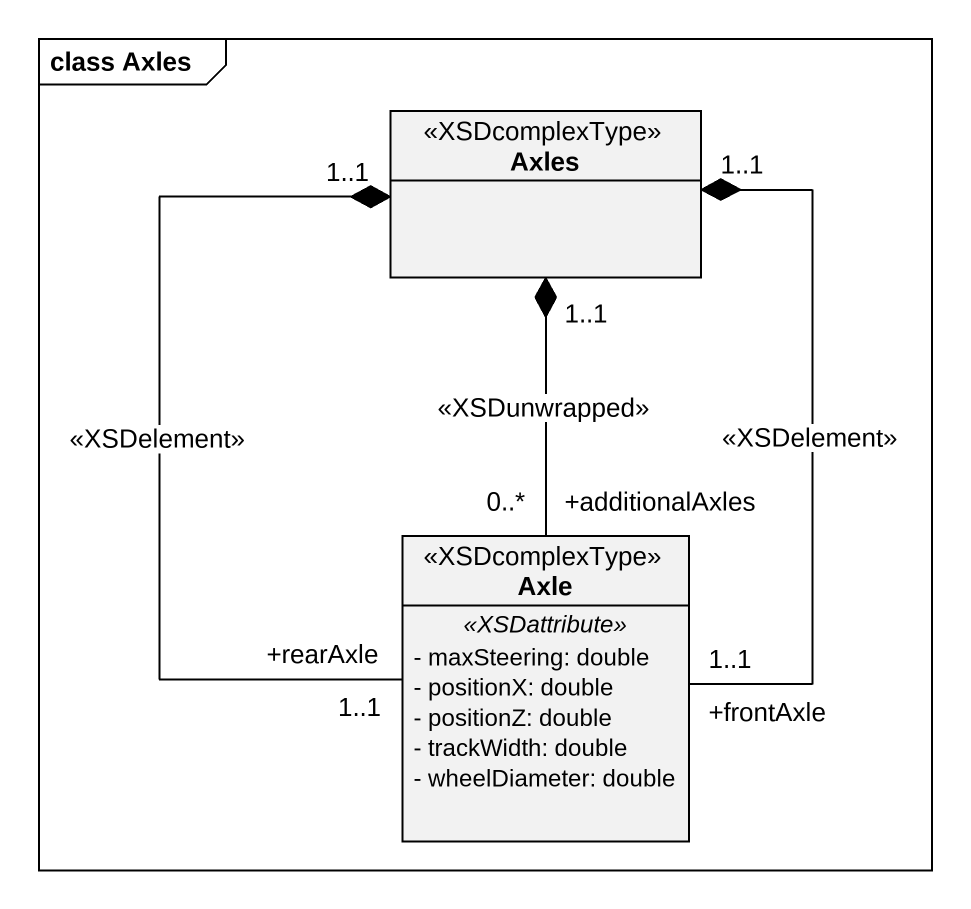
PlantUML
@startuml
mainframe class Axles
hide circle
hide empty members
skinparam classAttributeIconSize 0
class Axles <<XSDcomplexType>>
class Axle <<XSDcomplexType>> {
  .. <<XSDattribute>> ..
  - maxSteering: double
  - positionX: double
  - positionZ: double
  - trackWidth: double
  - wheelDiameter: double
}
Axles "1..1" *-- "+rearAxle\n1..1" Axle : <<XSDelement>>
Axles "1..1" *-- "+additionalAxles\n0..*" Axle : <<XSDunwrapped>>
Axles "1..1" *-- "+frontAxle\n1..1" Axle : <<XSDelement>>
@enduml
